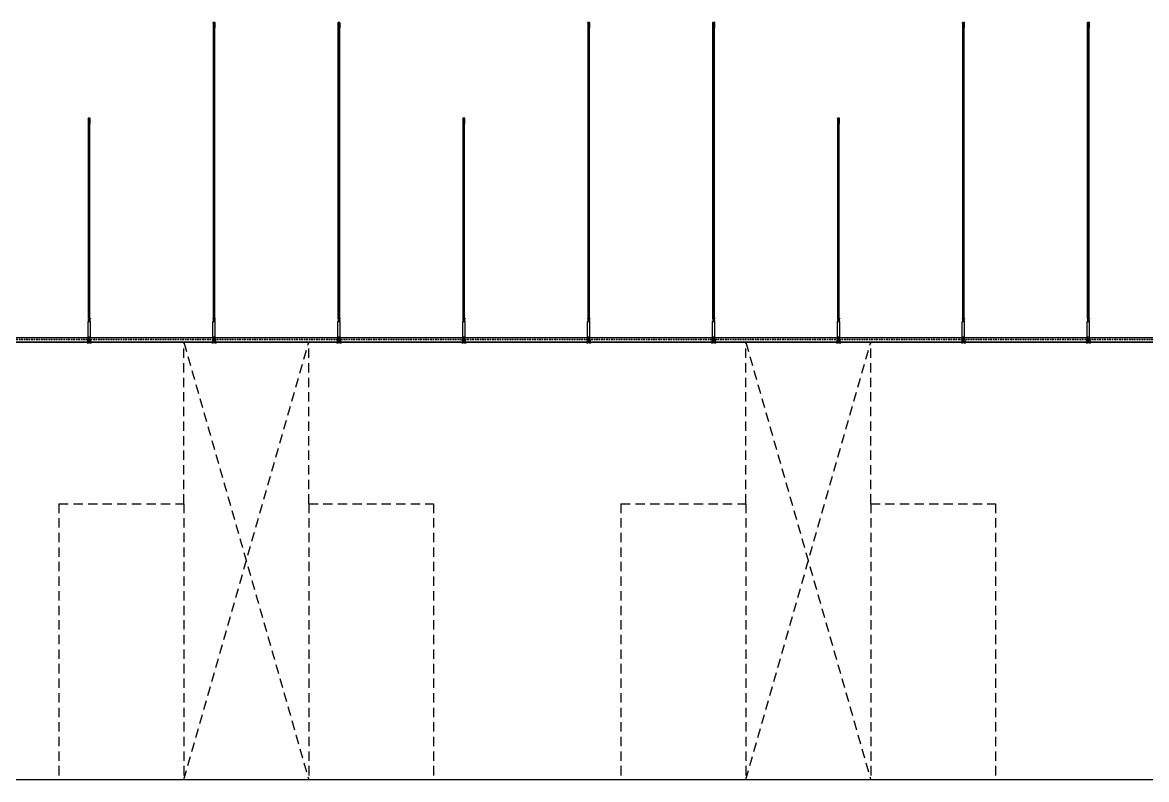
# Model space of a CAD drawing. Header units: millimetres. Extents: x 17311 to 801382, y -242618 to -104888.
# Drawn here: x 309511 to 320311, y -183729 to -176457 of the extents above; entities that cross this region are included whole.
import ezdxf

# ---------------------------------------------------------------- set-up
doc = ezdxf.new("R2010")
doc.units = ezdxf.units.MM
doc.header["$LTSCALE"] = 250
for name, pattern in [('A2', [8, 2, -2, 2, -2]), ('CENTER', [50.8, 31.75, -6.35, 6.35, -6.35]), ('CENTER2', [28.575, 19.05, -3.175, 3.175, -3.175]), ('H1', [1.5, 1, -0.5]), ('HID', [2.8, 1.8, -1]), ('HIDDEN', [9.525, 6.35, -3.175])]:
    doc.linetypes.add(name, pattern=pattern)
for name, color, linetype in [('A-ELE-252', 252, 'Continuous'), ('A-ETC-SERVER', 5, 'H1'), ('A-FIN', 6, 'Continuous'), ('C-1', 252, 'Continuous'), ('C-HANGER', 8, 'Continuous'), ('C-HANGER-C', 8, 'Continuous'), ('C-sec', 252, 'Continuous'), ('C-STL4', 252, 'Continuous'), ('C-STL6', 8, 'Continuous'), ('C-T-BAR MAIN-', 252, 'Continuous'), ('C-삼성엔지니어링_CEILING', 252, 'Continuous'), ('C-압출', 252, 'Continuous')]:
    doc.layers.add(name, color=color, linetype=linetype)
doc.layers.add('C-중심선', color=252, linetype='CENTER2', lineweight=20)

# ---------------------------------------------------------------- blocks, each defined once
blk = doc.blocks.new('A$C612ec77b')
at = {"layer": 'A-ELE-252', "linetype": 'HID', "ltscale": 0.2}
for p, q in [((-2400, 2650), (-2400, 4200)), ((-2400, 4200), (-1200, 0)), ((-2400, 0), (-1200, 4200)), ((-1200, 2650), (-1200, 4200)), ((-3600, 2650), (-3600, 0)), ((-3600, 2650), (-2400, 2650)), ((-2400, 2650), (-2400, 0)), ((-1200, 2650), (-1200, 0)), ((-1200, 2650), (0, 2650)), ((0, 2650), (0, 0))]:
    blk.add_line(p, q, dxfattribs=at)
blk = doc.blocks.new('usgh')
at = {"layer": 'C-STL4'}
blk.add_lwpolyline([(1763311, 329517), (1763311, 329599), (1763381, 329599), (1763381, 329517)], close=True, dxfattribs=at)
at = {"layer": 'C-압출', "color": 252, "linetype": 'Continuous', "lineweight": 40, "extrusion": (0, 0, -1)}
for p, q in [((1763325, 329522), (1763320, 329517)), ((1763325, 329599), (1763322, 329596)), ((1763322, 329596), (1763325, 329592)), ((1763325, 329592), (1763322, 329588)), ((1763322, 329588), (1763325, 329584)), ((1763325, 329584), (1763322, 329580)), ((1763322, 329580), (1763325, 329576)), ((1763325, 329576), (1763322, 329572)), ((1763322, 329572), (1763325, 329568)), ((1763325, 329568), (1763322, 329565)), ((1763322, 329565), (1763325, 329561)), ((1763325, 329561), (1763322, 329557)), ((1763322, 329557), (1763325, 329553)), ((1763325, 329553), (1763322, 329549)), ((1763322, 329549), (1763325, 329545)), ((1763325, 329545), (1763322, 329541)), ((1763322, 329541), (1763325, 329538)), ((1763325, 329538), (1763322, 329534)), ((1763322, 329534), (1763325, 329530)), ((1763325, 329530), (1763322, 329526)), ((1763322, 329526), (1763325, 329522)), ((1763363, 329517), (1763368, 329522)), ((1763364, 329596), (1763368, 329599)), ((1763368, 329592), (1763364, 329596)), ((1763364, 329588), (1763368, 329592)), ((1763368, 329584), (1763364, 329588)), ((1763364, 329580), (1763368, 329584)), ((1763368, 329576), (1763364, 329580)), ((1763364, 329572), (1763368, 329576)), ((1763368, 329568), (1763364, 329572)), ((1763364, 329565), (1763368, 329568)), ((1763368, 329561), (1763364, 329565)), ((1763364, 329557), (1763368, 329561)), ((1763368, 329553), (1763364, 329557)), ((1763364, 329549), (1763368, 329553)), ((1763368, 329545), (1763364, 329549)), ((1763364, 329541), (1763368, 329545)), ((1763368, 329538), (1763364, 329541)), ((1763364, 329534), (1763368, 329538)), ((1763368, 329530), (1763364, 329534)), ((1763364, 329526), (1763368, 329530)), ((1763368, 329522), (1763364, 329526))]:
    blk.add_line(p, q, dxfattribs=at)
at = {"layer": 'C-중심선'}
blk.add_line((1763346, 329623), (1763346, 329480), dxfattribs=at)
blk = doc.blocks.new('r6okghj')
at = {"layer": 'C-삼성엔지니어링_CEILING'}
for p, q in [((1770244, 316436), (1770234, 316431)), ((1770244, 316390), (1770234, 316396)), ((1770344, 316436), (1770244, 316436)), ((1770253, 316436), (1770264, 316431)), ((1770253, 316390), (1770264, 316396)), ((1770274, 316436), (1770264, 316431)), ((1770264, 316396), (1770264, 316431)), ((1770274, 316390), (1770264, 316396)), ((1770314, 316436), (1770324, 316431)), ((1770314, 316390), (1770324, 316396)), ((1770334, 316436), (1770324, 316431)), ((1770324, 316396), (1770324, 316431)), ((1770334, 316390), (1770324, 316396)), ((1770344, 316436), (1770354, 316431)), ((1770344, 316390), (1770354, 316396))]:
    blk.add_line(p, q, dxfattribs=at)
for points in [[(1770234, 316431), (1770234, 316396)], [(1770244, 316390), (1770344, 316390)], [(1770354, 316396), (1770354, 316431)]]:
    blk.add_lwpolyline(points, dxfattribs=at)
blk = doc.blocks.new('격자틀-1')
at = {"layer": 'C-HANGER'}
for p, q in [((-16, 230), (6, 230)), ((-16, 230), (-16, 229)), ((-16, 229), (6, 229)), ((6, 230), (6, 229))]:
    blk.add_line(p, q, dxfattribs=at)
at = {"layer": 'C-HANGER-C'}
for p, q in [((-16, 52), (-16, 202)), ((6, 202), (-16, 202)), ((6, 52), (6, 202)), ((6, 52), (-16, 52))]:
    blk.add_line(p, q, dxfattribs=at)
at = {"layer": 'C-STL6', "linetype": 'CENTER2', "ltscale": 20}
blk.add_line((-5, 53), (-5, -5), dxfattribs=at)
at = {"layer": 'C-T-BAR MAIN-'}
blk.add_lwpolyline([(-14, 41), (-14, 52), (4, 52), (4, 41), (2, 41), (2, 50), (-12, 50), (-12, 41), (-14, 41)], dxfattribs=at)
at = {"layer": 'C-삼성엔지니어링_CEILING'}
for p, q in [((-11, 220), (-10, 222)), ((-11, 220), (-2, 222)), ((-11, 220), (-10, 219)), ((-11, 218), (1, 220)), ((-11, 218), (-10, 219)), ((-11, 218), (-10, 217)), ((-11, 216), (1, 218)), ((-11, 216), (-10, 217)), ((-11, 214), (1, 216)), ((-10, 222), (-10, 222)), ((-10, 222), (-8, 222)), ((-10, 222), (-8, 222)), ((-10, 219), (0, 221)), ((-10, 219), (0, 221)), ((-10, 217), (0, 219)), ((-10, 217), (0, 219)), ((-10, 215), (0, 217)), ((-10, 215), (0, 217)), ((0, 221), (0, 222)), ((0, 221), (1, 220)), ((0, 219), (1, 220)), ((0, 219), (1, 218)), ((0, 217), (1, 218)), ((0, 217), (1, 216)), ((0, 215), (1, 216)), ((-12, 211), (-14, 210)), ((-12, 204), (-14, 205)), ((-14, 202), (-14, 204)), ((2, 211), (-12, 211)), ((2, 204), (-12, 204)), ((-11, 216), (-10, 215)), ((-11, 214), (-10, 215)), ((-11, 214), (-10, 213)), ((-11, 211), (-10, 210)), ((-11, 204), (-10, 205)), ((-10, 213), (0, 215)), ((-10, 213), (0, 215)), ((-10, 213), (-10, 211)), ((-8, 211), (-10, 210)), ((-10, 205), (-10, 210)), ((-8, 204), (-10, 205)), ((-2, 211), (-1, 210)), ((-2, 204), (-1, 205)), ((1, 211), (-1, 210)), ((-1, 205), (-1, 210)), ((1, 204), (-1, 205)), ((0, 215), (0, 211)), ((0, 215), (0, 211)), ((2, 211), (4, 210)), ((2, 204), (4, 205)), ((4, 202), (4, 204))]:
    blk.add_line(p, q, dxfattribs=at)
for points in [[(-14, 210), (-14, 205)], [(4, 204), (-14, 204)], [(-12, 204), (2, 204)], [(4, 205), (4, 210)]]:
    blk.add_lwpolyline(points, dxfattribs=at)
at = {"layer": 'C-압출', "linetype": 'Continuous', "lineweight": 40, "extrusion": (0, 0, -1)}
for p, q in [((-25, 0), (-25, 2)), ((-25, 2), (-13, 2)), ((-10, 0), (-25, 0)), ((-12, 3), (-12, 28)), ((-10, 50), (-8, 50)), ((-1, 20), (-10, 20)), ((-10, 20), (-10, 19)), ((-10, 19), (-9, 18)), ((-9, 18), (-10, 18)), ((-10, 18), (-9, 17)), ((-9, 17), (-10, 16)), ((-10, 16), (-9, 16)), ((-9, 16), (-10, 15)), ((-10, 15), (-9, 14)), ((-9, 14), (-10, 14)), ((-10, 14), (-9, 13)), ((-9, 13), (-10, 13)), ((-10, 13), (-9, 12)), ((-9, 12), (-10, 11)), ((-10, 11), (-9, 11)), ((-9, 11), (-10, 10)), ((-10, 10), (-9, 10)), ((-9, 10), (-10, 9)), ((-10, 9), (-9, 8)), ((-9, 8), (-10, 8)), ((-10, 8), (-9, 7)), ((-9, 7), (-10, 6)), ((-10, 6), (-9, 6)), ((-9, 6), (-10, 5)), ((-10, 5), (-9, 4)), ((-9, 4), (-10, 4)), ((-10, 4), (-9, 3)), ((-9, 3), (-10, 3)), ((-10, 3), (-9, 2)), ((-9, 2), (-10, 1)), ((-10, 1), (-10, 0)), ((-10, 1), (-10, 1)), ((-8, 50), (-8, 50)), ((-2, 49), (-2, 50)), ((-2, 50), (0, 50)), ((0, 17), (-1, 18)), ((-1, 18), (0, 18)), ((-1, 16), (0, 17)), ((-1, 15), (0, 16)), ((0, 16), (-1, 16)), ((0, 14), (-1, 15)), ((0, 13), (-1, 14)), ((-1, 14), (0, 14)), ((0, 12), (-1, 13)), ((-1, 13), (0, 13)), ((-1, 11), (0, 12)), ((-1, 10), (0, 11)), ((0, 11), (-1, 11)), ((-1, 9), (0, 10)), ((0, 10), (-1, 10)), ((0, 8), (-1, 9)), ((0, 7), (-1, 8)), ((-1, 8), (0, 8)), ((-1, 6), (0, 7)), ((-1, 5), (0, 6)), ((0, 6), (-1, 6)), ((0, 4), (-1, 5)), ((0, 3), (-1, 4)), ((-1, 4), (0, 4)), ((0, 2), (-1, 3)), ((-1, 3), (0, 3)), ((-1, 1), (0, 2)), ((0, 1), (-1, 1)), ((0, 18), (0, 20)), ((0, 0), (0, 1)), ((15, 0), (0, 0)), ((2, 28), (2, 3)), ((2, 2), (15, 2)), ((15, 2), (15, 0))]:
    blk.add_line(p, q, dxfattribs=at)
at = {"layer": 'C-압출', "linetype": 'Continuous', "lineweight": 40}
for p, q in [((-12, 28), (-12, 50)), ((-12, 50), (-8, 50)), ((-9, 45), (-8, 45)), ((-9, 31), (-9, 45)), ((-9, 31), (-1, 31)), ((-8, 50), (-8, 45)), ((-2, 50), (2, 50)), ((-2, 50), (-2, 45)), ((-2, 45), (-1, 45)), ((-1, 31), (-1, 45)), ((2, 28), (2, 50))]:
    blk.add_line(p, q, dxfattribs=at)
at = {"layer": 'C-압출', "linetype": 'Continuous', "lineweight": 40, "extrusion": (0, 0, -1)}
for centre, start, end in [((25, 0), 270, 0), ((13, 3), 180, 270), ((10, 20), 0, 90), ((10, 0), 180, 270), ((8, 50), 90, 180), ((2, 50), 0, 90), ((1, 20), 90, 180), ((0, 0), 270, 0), ((-3, 3), 270, 0), ((-15, 2), 90, 180), ((-15, 0), 180, 270)]:
    blk.add_arc(centre, 0.3, start, end, dxfattribs=at)
at = {"layer": 'C-압출', "linetype": 'Continuous', "lineweight": 40}
for centre, start, end in [((-12, 50), 90, 180), ((-9, 45), 90, 180), ((-9, 31), 180, 270), ((-8, 50), 0, 90), ((-8, 45), 270, 0), ((-2, 45), 180, 270), ((-1, 45), 0, 90), ((-1, 31), 270, 0), ((2, 50), 0, 90)]:
    blk.add_arc(centre, 0.3, start, end, dxfattribs=at)
at = {"layer": 'C-압출'}
blk.add_arc((-2, 50), 0.3, 90, 180, dxfattribs=at)
at = {"layer": 'C-중심선', "linetype": 'CENTER', "lineweight": 5}
blk.add_line((-14, 26), (4, 26), dxfattribs=at)
at = {"layer": 'C-HANGER-C'}
for name, p, xscale, yscale, zscale in [('r6okghj', (-263370, -46847), 0.1487691112046762, 0.1487691112046762, 0.1487691112046762), ('usgh', (-176674, -32977), 0.1001893939418906, 0.1001893939418906, 0.1001893939418906)]:
    blk.add_blockref(name, p, dxfattribs=dict(at, xscale=xscale, yscale=yscale, zscale=zscale))

msp = doc.modelspace()

# ---------------------------------------------------------------- linework, layer by layer
at = {"layer": 'A-FIN'}
msp.add_line((297260.7, -183729.5), (358460.7, -183729.5), dxfattribs=at)
at = {"layer": 'C-1', "linetype": 'A2'}
for p, q in [((311343.1, -176462.3), (311342, -176459.5)), ((311346.9, -176466.7), (311342.6, -176456.9)), ((311348.2, -176457.2), (311342.6, -176458.4)), ((311343.1, -176462.3), (311344, -176462)), ((311343.8, -176464), (311344.7, -176463.7)), ((311344.9, -176466.7), (311343.8, -176464)), ((311344.7, -176463.7), (311344, -176462)), ((311344.9, -176509.5), (311344.9, -176466.7)), ((311346.9, -176509.5), (311346.9, -176466.7)), ((311351.8, -176465.9), (311349.2, -176457.7)), ((311351.8, -176465.9), (311354.4, -176457.7)), ((311360.9, -176458.4), (311355.3, -176457.2)), ((311356.6, -176466.7), (311360.9, -176456.9)), ((311356.6, -176466.7), (311356.6, -176509.5)), ((311358.6, -176466.7), (311359.7, -176464)), ((311358.6, -176466.7), (311358.6, -176509.5)), ((311358.8, -176463.7), (311359.5, -176462)), ((311359.7, -176464), (311358.8, -176463.7)), ((311360.4, -176462.3), (311359.5, -176462)), ((311360.4, -176462.3), (311361.5, -176459.5)), ((312543.1, -176462.3), (312542, -176459.5)), ((312546.9, -176466.7), (312542.6, -176456.9)), ((312548.2, -176457.2), (312542.6, -176458.4)), ((312543.1, -176462.3), (312544, -176462)), ((312543.8, -176464), (312544.7, -176463.7)), ((312544.9, -176466.7), (312543.8, -176464)), ((312544.7, -176463.7), (312544, -176462)), ((312544.9, -176509.5), (312544.9, -176466.7)), ((312546.9, -176509.5), (312546.9, -176466.7)), ((312551.8, -176465.9), (312549.2, -176457.7)), ((312551.8, -176465.9), (312554.4, -176457.7)), ((312560.9, -176458.4), (312555.3, -176457.2)), ((312556.6, -176466.7), (312560.9, -176456.9)), ((312556.6, -176466.7), (312556.6, -176509.5)), ((312558.6, -176466.7), (312559.7, -176464)), ((312558.6, -176466.7), (312558.6, -176509.5)), ((312558.8, -176463.7), (312559.5, -176462)), ((312559.7, -176464), (312558.8, -176463.7)), ((312560.4, -176462.3), (312559.5, -176462)), ((312560.4, -176462.3), (312561.5, -176459.5)), ((314943.1, -176462.3), (314942, -176459.5)), ((314946.9, -176466.7), (314942.6, -176456.9)), ((314948.2, -176457.2), (314942.6, -176458.4)), ((314943.1, -176462.3), (314944, -176462)), ((314943.8, -176464), (314944.7, -176463.7)), ((314944.9, -176466.7), (314943.8, -176464)), ((314944.7, -176463.7), (314944, -176462)), ((314944.9, -176509.5), (314944.9, -176466.7)), ((314946.9, -176509.5), (314946.9, -176466.7)), ((314951.8, -176465.9), (314949.2, -176457.7)), ((314951.8, -176465.9), (314954.4, -176457.7)), ((314960.9, -176458.4), (314955.3, -176457.2)), ((314956.6, -176466.7), (314960.9, -176456.9)), ((314956.6, -176466.7), (314956.6, -176509.5)), ((314958.6, -176466.7), (314959.7, -176464)), ((314958.6, -176466.7), (314958.6, -176509.5)), ((314958.8, -176463.7), (314959.5, -176462)), ((314959.7, -176464), (314958.8, -176463.7)), ((314960.4, -176462.3), (314959.5, -176462)), ((314960.4, -176462.3), (314961.5, -176459.5)), ((316143.1, -176462.3), (316142, -176459.5)), ((316146.9, -176466.7), (316142.6, -176456.9)), ((316148.2, -176457.2), (316142.6, -176458.4)), ((316143.1, -176462.3), (316144, -176462)), ((316143.8, -176464), (316144.7, -176463.7)), ((316144.9, -176466.7), (316143.8, -176464)), ((316144.7, -176463.7), (316144, -176462)), ((316144.9, -176509.5), (316144.9, -176466.7)), ((316146.9, -176509.5), (316146.9, -176466.7)), ((316151.8, -176465.9), (316149.2, -176457.7)), ((316151.8, -176465.9), (316154.4, -176457.7)), ((316160.9, -176458.4), (316155.3, -176457.2)), ((316156.6, -176466.7), (316160.9, -176456.9)), ((316156.6, -176466.7), (316156.6, -176509.5)), ((316158.6, -176466.7), (316159.7, -176464)), ((316158.6, -176466.7), (316158.6, -176509.5)), ((316158.8, -176463.7), (316159.5, -176462)), ((316159.7, -176464), (316158.8, -176463.7)), ((316160.4, -176462.3), (316159.5, -176462)), ((316160.4, -176462.3), (316161.5, -176459.5)), ((318543.1, -176462.3), (318542, -176459.5)), ((318546.9, -176466.7), (318542.6, -176456.9)), ((318548.2, -176457.2), (318542.6, -176458.4)), ((318543.1, -176462.3), (318544, -176462)), ((318543.8, -176464), (318544.7, -176463.7)), ((318544.9, -176466.7), (318543.8, -176464)), ((318544.7, -176463.7), (318544, -176462)), ((318544.9, -176509.5), (318544.9, -176466.7)), ((318546.9, -176509.5), (318546.9, -176466.7)), ((318551.8, -176465.9), (318549.2, -176457.7)), ((318551.8, -176465.9), (318554.4, -176457.7)), ((318560.9, -176458.4), (318555.3, -176457.2)), ((318556.6, -176466.7), (318560.9, -176456.9)), ((318556.6, -176466.7), (318556.6, -176509.5)), ((318558.6, -176466.7), (318559.7, -176464)), ((318558.6, -176466.7), (318558.6, -176509.5)), ((318558.8, -176463.7), (318559.5, -176462)), ((318559.7, -176464), (318558.8, -176463.7)), ((318560.4, -176462.3), (318559.5, -176462)), ((318560.4, -176462.3), (318561.5, -176459.5)), ((319743.1, -176462.3), (319742, -176459.5)), ((319746.9, -176466.7), (319742.6, -176456.9)), ((319748.2, -176457.2), (319742.6, -176458.4)), ((319743.1, -176462.3), (319744, -176462)), ((319743.8, -176464), (319744.7, -176463.7)), ((319744.9, -176466.7), (319743.8, -176464)), ((319744.7, -176463.7), (319744, -176462)), ((319744.9, -176509.5), (319744.9, -176466.7)), ((319746.9, -176509.5), (319746.9, -176466.7)), ((319751.8, -176465.9), (319749.2, -176457.7)), ((319751.8, -176465.9), (319754.4, -176457.7)), ((319760.9, -176458.4), (319755.3, -176457.2)), ((319756.6, -176466.7), (319760.9, -176456.9)), ((319756.6, -176466.7), (319756.6, -176509.5)), ((319758.6, -176466.7), (319759.7, -176464)), ((319758.6, -176466.7), (319758.6, -176509.5)), ((319758.8, -176463.7), (319759.5, -176462)), ((319759.7, -176464), (319758.8, -176463.7)), ((319760.4, -176462.3), (319759.5, -176462)), ((319760.4, -176462.3), (319761.5, -176459.5)), ((310143.1, -177382.3), (310142, -177379.5)), ((310146.9, -177386.7), (310142.6, -177376.9)), ((310148.2, -177377.2), (310142.6, -177378.4)), ((310143.1, -177382.3), (310144, -177382)), ((310143.8, -177384), (310144.7, -177383.7)), ((310144.9, -177386.7), (310143.8, -177384)), ((310144.7, -177383.7), (310144, -177382)), ((310159.4, -177374.6), (310144.1, -177374.6)), ((310144.9, -177429.5), (310144.9, -177386.7)), ((310146.9, -177429.5), (310146.9, -177386.7)), ((310151.8, -177385.9), (310149.2, -177377.7)), ((310151.8, -177385.9), (310154.4, -177377.7)), ((310160.9, -177378.4), (310155.3, -177377.2)), ((310156.6, -177386.7), (310160.9, -177376.9)), ((310156.6, -177386.7), (310156.6, -177429.5)), ((310158.6, -177386.7), (310159.7, -177384)), ((310158.6, -177386.7), (310158.6, -177429.5)), ((310158.8, -177383.7), (310159.5, -177382)), ((310159.7, -177384), (310158.8, -177383.7)), ((310160.4, -177382.3), (310159.5, -177382)), ((310160.4, -177382.3), (310161.5, -177379.5)), ((313743.1, -177382.3), (313742, -177379.5)), ((313746.9, -177386.7), (313742.6, -177376.9)), ((313748.2, -177377.2), (313742.6, -177378.4)), ((313743.1, -177382.3), (313744, -177382)), ((313743.8, -177384), (313744.7, -177383.7)), ((313744.9, -177386.7), (313743.8, -177384)), ((313744.7, -177383.7), (313744, -177382)), ((313759.4, -177374.6), (313744.1, -177374.6)), ((313744.9, -177429.5), (313744.9, -177386.7)), ((313746.9, -177429.5), (313746.9, -177386.7)), ((313751.8, -177385.9), (313749.2, -177377.7)), ((313751.8, -177385.9), (313754.4, -177377.7)), ((313760.9, -177378.4), (313755.3, -177377.2)), ((313756.6, -177386.7), (313760.9, -177376.9)), ((313756.6, -177386.7), (313756.6, -177429.5)), ((313758.6, -177386.7), (313759.7, -177384)), ((313758.6, -177386.7), (313758.6, -177429.5)), ((313758.8, -177383.7), (313759.5, -177382)), ((313759.7, -177384), (313758.8, -177383.7)), ((313760.4, -177382.3), (313759.5, -177382)), ((313760.4, -177382.3), (313761.5, -177379.5)), ((317343.1, -177382.3), (317342, -177379.5)), ((317346.9, -177386.7), (317342.6, -177376.9)), ((317348.2, -177377.2), (317342.6, -177378.4)), ((317343.1, -177382.3), (317344, -177382)), ((317343.8, -177384), (317344.7, -177383.7)), ((317344.9, -177386.7), (317343.8, -177384)), ((317344.7, -177383.7), (317344, -177382)), ((317359.4, -177374.6), (317344.1, -177374.6)), ((317344.9, -177429.5), (317344.9, -177386.7)), ((317346.9, -177429.5), (317346.9, -177386.7)), ((317351.8, -177385.9), (317349.2, -177377.7)), ((317351.8, -177385.9), (317354.4, -177377.7)), ((317360.9, -177378.4), (317355.3, -177377.2)), ((317356.6, -177386.7), (317360.9, -177376.9)), ((317356.6, -177386.7), (317356.6, -177429.5)), ((317358.6, -177386.7), (317359.7, -177384)), ((317358.6, -177386.7), (317358.6, -177429.5)), ((317358.8, -177383.7), (317359.5, -177382)), ((317359.7, -177384), (317358.8, -177383.7)), ((317360.4, -177382.3), (317359.5, -177382)), ((317360.4, -177382.3), (317361.5, -177379.5))]:
    msp.add_line(p, q, dxfattribs=at)
for centre, radius, start, end in [((311342.8, -176459.2), 0.808, 102.52881, 201.80141), ((311348.4, -176458), 0.808, 17.65012, 102.52881), ((311355.1, -176458), 0.808, 77.47119, 162.34988), ((311360.8, -176459.2), 0.808, 338.19859, 77.47119), ((312542.8, -176459.2), 0.808, 102.52881, 201.80141), ((312548.4, -176458), 0.808, 17.65012, 102.52881), ((312555.1, -176458), 0.808, 77.47119, 162.34988), ((312560.8, -176459.2), 0.808, 338.19859, 77.47119), ((314942.8, -176459.2), 0.808, 102.52881, 201.80141), ((314948.4, -176458), 0.808, 17.65012, 102.52881), ((314955.1, -176458), 0.808, 77.47119, 162.34988), ((314960.8, -176459.2), 0.808, 338.19859, 77.47119), ((316142.8, -176459.2), 0.808, 102.52881, 201.80141), ((316148.4, -176458), 0.808, 17.65012, 102.52881), ((316155.1, -176458), 0.808, 77.47119, 162.34988), ((316160.8, -176459.2), 0.808, 338.19859, 77.47119), ((318542.8, -176459.2), 0.808, 102.52881, 201.80141), ((318548.4, -176458), 0.808, 17.65012, 102.52881), ((318555.1, -176458), 0.808, 77.47119, 162.34988), ((318560.8, -176459.2), 0.808, 338.19859, 77.47119), ((319742.8, -176459.2), 0.808, 102.52881, 201.80141), ((319748.4, -176458), 0.808, 17.65012, 102.52881), ((319755.1, -176458), 0.808, 77.47119, 162.34988), ((319760.8, -176459.2), 0.808, 338.19859, 77.47119), ((310142.8, -177379.2), 0.808, 102.52881, 201.80141), ((310144.1, -177376.2), 1.62, 90, 203.42869), ((310148.4, -177378), 0.808, 17.65012, 102.52881), ((310155.1, -177378), 0.808, 77.47119, 162.34988), ((310159.4, -177376.2), 1.62, 336.57131, 90), ((310160.8, -177379.2), 0.808, 338.19859, 77.47119), ((313742.8, -177379.2), 0.808, 102.52881, 201.80141), ((313744.1, -177376.2), 1.62, 90, 203.42869), ((313748.4, -177378), 0.808, 17.65012, 102.52881), ((313755.1, -177378), 0.808, 77.47119, 162.34988), ((313759.4, -177376.2), 1.62, 336.57131, 90), ((313760.8, -177379.2), 0.808, 338.19859, 77.47119), ((317342.8, -177379.2), 0.808, 102.52881, 201.80141), ((317344.1, -177376.2), 1.62, 90, 203.42869), ((317348.4, -177378), 0.808, 17.65012, 102.52881), ((317355.1, -177378), 0.808, 77.47119, 162.34988), ((317359.4, -177376.2), 1.62, 336.57131, 90), ((317360.8, -177379.2), 0.808, 338.19859, 77.47119)]:
    msp.add_arc(centre, radius, start, end, dxfattribs=at)
at = {"layer": 'C-HANGER'}
for p, q in [((311344.6, -179301.5), (311344.6, -176509.5)), ((311345.5, -179301.5), (311345.5, -176509.5)), ((311358, -179301.5), (311358, -176509.5)), ((311358.9, -179301.5), (311358.9, -176509.5)), ((312544.6, -179301.5), (312544.6, -176509.5)), ((312545.5, -179301.5), (312545.5, -176509.5)), ((312558, -179301.5), (312558, -176509.5)), ((312558.9, -179301.5), (312558.9, -176509.5)), ((314944.6, -179301.5), (314944.6, -176509.5)), ((314945.5, -179301.5), (314945.5, -176509.5)), ((314958, -179301.5), (314958, -176509.5)), ((314958.9, -179301.5), (314958.9, -176509.5)), ((316144.6, -179301.5), (316144.6, -176509.5)), ((316145.5, -179301.5), (316145.5, -176509.5)), ((316158, -179301.5), (316158, -176509.5)), ((316158.9, -179301.5), (316158.9, -176509.5)), ((318544.6, -179301.5), (318544.6, -176509.5)), ((318545.5, -179301.5), (318545.5, -176509.5)), ((318558, -179301.5), (318558, -176509.5)), ((318558.9, -179301.5), (318558.9, -176509.5)), ((319744.6, -179301.5), (319744.6, -176509.5)), ((319745.5, -179301.5), (319745.5, -176509.5)), ((319758, -179301.5), (319758, -176509.5)), ((319758.9, -179301.5), (319758.9, -176509.5)), ((310144.6, -179301.5), (310144.6, -177429.5)), ((310145.5, -179301.5), (310145.5, -177429.5)), ((310158, -179301.5), (310158, -177429.5)), ((310158.9, -179301.5), (310158.9, -177429.5)), ((313744.6, -179301.5), (313744.6, -177429.5)), ((313745.5, -179301.5), (313745.5, -177429.5)), ((313758, -179301.5), (313758, -177429.5)), ((313758.9, -179301.5), (313758.9, -177429.5)), ((317344.6, -179301.5), (317344.6, -177429.5)), ((317345.5, -179301.5), (317345.5, -177429.5)), ((317358, -179301.5), (317358, -177429.5)), ((317358.9, -179301.5), (317358.9, -177429.5))]:
    msp.add_line(p, q, dxfattribs=at)
at = {"layer": 'C-sec'}
for points in [[(308965.7, -179528.7), (310137.8, -179528.7, 0.3617862), (310138.1, -179528.4), (310138.1, -179506.7), (310138.8, -179506.7), (310138.8, -179529.2, -0.4142136), (310138.5, -179529.5), (308965.1, -179529.5, -0.4142136), (308964.8, -179529.2), (308964.8, -179506.7), (308965.5, -179506.7), (308965.5, -179528.4, 0.4142136), (308965.8, -179528.7)], [(310165.7, -179528.7), (311337.8, -179528.7, 0.3617862), (311338.1, -179528.4), (311338.1, -179506.7), (311338.8, -179506.7), (311338.8, -179529.2, -0.4142136), (311338.5, -179529.5), (310165.1, -179529.5, -0.4142136), (310164.8, -179529.2), (310164.8, -179506.7), (310165.5, -179506.7), (310165.5, -179528.4, 0.4142136), (310165.8, -179528.7)], [(311365.7, -179528.7), (312537.8, -179528.7, 0.3617862), (312538.1, -179528.4), (312538.1, -179506.7), (312538.8, -179506.7), (312538.8, -179529.2, -0.4142136), (312538.5, -179529.5), (311365.1, -179529.5, -0.4142136), (311364.8, -179529.2), (311364.8, -179506.7), (311365.5, -179506.7), (311365.5, -179528.4, 0.4142136), (311365.8, -179528.7)], [(312565.7, -179528.7), (313737.8, -179528.7, 0.3617862), (313738.1, -179528.4), (313738.1, -179506.7), (313738.8, -179506.7), (313738.8, -179529.2, -0.4142136), (313738.5, -179529.5), (312565.1, -179529.5, -0.4142136), (312564.8, -179529.2), (312564.8, -179506.7), (312565.5, -179506.7), (312565.5, -179528.4, 0.4142136), (312565.8, -179528.7)], [(313765.7, -179528.7), (314937.8, -179528.7, 0.3617862), (314938.1, -179528.4), (314938.1, -179506.7), (314938.8, -179506.7), (314938.8, -179529.2, -0.4142136), (314938.5, -179529.5), (313765.1, -179529.5, -0.4142136), (313764.8, -179529.2), (313764.8, -179506.7), (313765.5, -179506.7), (313765.5, -179528.4, 0.4142136), (313765.8, -179528.7)], [(314965.7, -179528.7), (316137.8, -179528.7, 0.3617862), (316138.1, -179528.4), (316138.1, -179506.7), (316138.8, -179506.7), (316138.8, -179529.2, -0.4142136), (316138.5, -179529.5), (314965.1, -179529.5, -0.4142136), (314964.8, -179529.2), (314964.8, -179506.7), (314965.5, -179506.7), (314965.5, -179528.4, 0.4142136), (314965.8, -179528.7)], [(316165.7, -179528.7), (317337.8, -179528.7, 0.3617862), (317338.1, -179528.4), (317338.1, -179506.7), (317338.8, -179506.7), (317338.8, -179529.2, -0.4142136), (317338.5, -179529.5), (316165.1, -179529.5, -0.4142136), (316164.8, -179529.2), (316164.8, -179506.7), (316165.5, -179506.7), (316165.5, -179528.4, 0.4142136), (316165.8, -179528.7)], [(317365.7, -179528.7), (318537.8, -179528.7, 0.3617862), (318538.1, -179528.4), (318538.1, -179506.7), (318538.8, -179506.7), (318538.8, -179529.2, -0.4142136), (318538.5, -179529.5), (317365.1, -179529.5, -0.4142136), (317364.8, -179529.2), (317364.8, -179506.7), (317365.5, -179506.7), (317365.5, -179528.4, 0.4142136), (317365.8, -179528.7)], [(318565.7, -179528.7), (319737.8, -179528.7, 0.3617862), (319738.1, -179528.4), (319738.1, -179506.7), (319738.8, -179506.7), (319738.8, -179529.2, -0.4142136), (319738.5, -179529.5), (318565.1, -179529.5, -0.4142136), (318564.8, -179529.2), (318564.8, -179506.7), (318565.5, -179506.7), (318565.5, -179528.4, 0.4142136), (318565.8, -179528.7)], [(319765.7, -179528.7), (320937.8, -179528.7, 0.3617862), (320938.1, -179528.4), (320938.1, -179506.7), (320938.8, -179506.7), (320938.8, -179529.2, -0.4142136), (320938.5, -179529.5), (319765.1, -179529.5, -0.4142136), (319764.8, -179529.2), (319764.8, -179506.7), (319765.5, -179506.7), (319765.5, -179528.4, 0.4142136), (319765.8, -179528.7)]]:
    msp.add_lwpolyline(points, format="xyb", dxfattribs=at)
at = {"layer": 'C-STL6'}
msp.add_line((297282.6, -179482), (358438.8, -179482), dxfattribs=at)
at = {"layer": 'C-STL6', "linetype": 'HIDDEN', "ltscale": 0.01}
for p, q in [((297282.6, -179486.9), (358438.8, -179486.9)), ((297282.6, -179500.9), (358438.8, -179500.9))]:
    msp.add_line(p, q, dxfattribs=at)

# ---------------------------------------------------------------- block references
at = {"layer": 'A-ETC-SERVER'}
for p in [(313460.7, -183729.5), (318860.7, -183729.5)]:
    msp.add_blockref('A$C612ec77b', p, dxfattribs=at)
at = {"layer": 'C-sec'}
for p in [(310156.8, -179532), (311356.8, -179532), (312556.8, -179532), (313756.8, -179532), (314956.8, -179532), (316156.8, -179532), (317356.8, -179532), (318556.8, -179532), (319756.8, -179532)]:
    msp.add_blockref('격자틀-1', p, dxfattribs=at)

doc.saveas('drawing.dxf')
